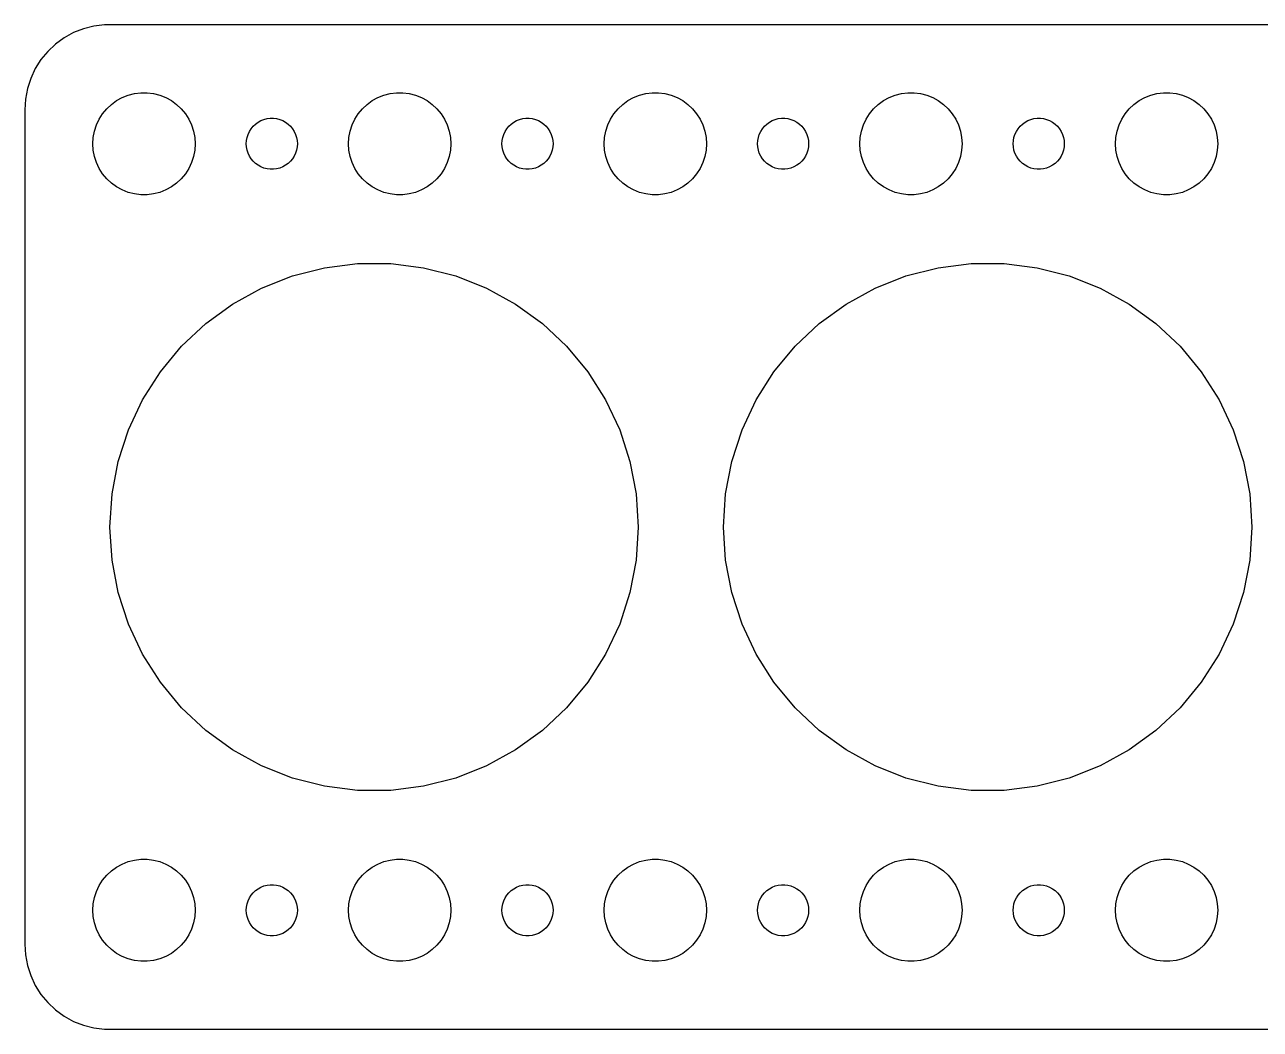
# Model space of a CAD drawing. Header units: metres. Extents: x -74 to 74, y 40 to 98.
# Drawn here: x -74.5 to -2, y 39.5 to 98.5 of the extents above; entities that cross this region are included whole.
import ezdxf

# ---------------------------------------------------------------- set-up
doc = ezdxf.new("R2010")
doc.units = ezdxf.units.M

msp = doc.modelspace()

# ---------------------------------------------------------------- linework, layer by layer
for p, q in [((-71.6289, 98.0241), (-72.1791, 97.7216)), ((-71.0451, 98.2553), (-71.6289, 98.0241)), ((-70.4369, 98.4114), (-71.0451, 98.2553)), ((-69.8139, 98.4901), (-70.4369, 98.4114)), ((69.8139, 98.4901), (-69.8139, 98.4901)), ((-72.6871, 97.3526), (-73.1448, 96.9227)), ((-72.1791, 97.7216), (-72.6871, 97.3526)), ((-73.5451, 96.4389), (-73.8815, 95.9088)), ((-73.1448, 96.9227), (-73.5451, 96.4389)), ((-73.8815, 95.9088), (-74.1489, 95.3406)), ((-74.1489, 95.3406), (-74.3429, 94.7434)), ((-74.3429, 94.7434), (-74.4606, 94.1267)), ((-68.7773, 94.2145), (-68.427, 94.3532)), ((-68.427, 94.3532), (-68.0621, 94.4469)), ((-68.0621, 94.4469), (-67.6884, 94.4941)), ((-67.6884, 94.4941), (-67.3116, 94.4941)), ((-67.3116, 94.4941), (-66.9379, 94.4469)), ((-66.9379, 94.4469), (-66.573, 94.3532)), ((-66.573, 94.3532), (-66.2227, 94.2145)), ((-53.7773, 94.2145), (-53.427, 94.3532)), ((-53.427, 94.3532), (-53.0621, 94.4469)), ((-53.0621, 94.4469), (-52.6884, 94.4941)), ((-52.6884, 94.4941), (-52.3116, 94.4941)), ((-52.3116, 94.4941), (-51.9379, 94.4469)), ((-51.9379, 94.4469), (-51.5729, 94.3532)), ((-51.5729, 94.3532), (-51.2227, 94.2145)), ((-38.7773, 94.2145), (-38.427, 94.3532)), ((-38.427, 94.3532), (-38.0621, 94.4469)), ((-38.0621, 94.4469), (-37.6884, 94.4941)), ((-37.6884, 94.4941), (-37.3116, 94.4941)), ((-37.3116, 94.4941), (-36.9379, 94.4469)), ((-36.9379, 94.4469), (-36.5729, 94.3532)), ((-36.5729, 94.3532), (-36.2227, 94.2145)), ((-23.7773, 94.2145), (-23.427, 94.3532)), ((-23.427, 94.3532), (-23.0621, 94.4469)), ((-23.0621, 94.4469), (-22.6884, 94.4941)), ((-22.6884, 94.4941), (-22.3116, 94.4941)), ((-22.3116, 94.4941), (-21.9379, 94.4469)), ((-21.9379, 94.4469), (-21.5729, 94.3532)), ((-21.5729, 94.3532), (-21.2227, 94.2145)), ((-8.77733, 94.2145), (-8.42705, 94.3532)), ((-8.42705, 94.3532), (-8.06213, 94.4469)), ((-8.06213, 94.4469), (-7.68837, 94.4941)), ((-7.68837, 94.4941), (-7.31161, 94.4941)), ((-7.31161, 94.4941), (-6.93785, 94.4469)), ((-6.93785, 94.4469), (-6.57294, 94.3532)), ((-6.57294, 94.3532), (-6.22266, 94.2145)), ((-74.4606, 94.1267), (-74.5, 93.5)), ((-69.927, 93.2634), (-69.6869, 93.5536)), ((-69.6869, 93.5536), (-69.4123, 93.8115)), ((-69.4123, 93.8115), (-69.1075, 94.033)), ((-69.1075, 94.033), (-68.7773, 94.2145)), ((-66.2227, 94.2145), (-65.8925, 94.033)), ((-65.8925, 94.033), (-65.5877, 93.8115)), ((-65.5877, 93.8115), (-65.3131, 93.5536)), ((-65.3131, 93.5536), (-65.073, 93.2634)), ((-54.927, 93.2634), (-54.6869, 93.5536)), ((-54.6869, 93.5536), (-54.4123, 93.8115)), ((-54.4123, 93.8115), (-54.1075, 94.033)), ((-54.1075, 94.033), (-53.7773, 94.2145)), ((-51.2227, 94.2145), (-50.8925, 94.033)), ((-50.8925, 94.033), (-50.5877, 93.8115)), ((-50.5877, 93.8115), (-50.3131, 93.5536)), ((-50.3131, 93.5536), (-50.0729, 93.2634)), ((-39.927, 93.2634), (-39.6869, 93.5536)), ((-39.6869, 93.5536), (-39.4123, 93.8115)), ((-39.4123, 93.8115), (-39.1075, 94.033)), ((-39.1075, 94.033), (-38.7773, 94.2145)), ((-36.2227, 94.2145), (-35.8925, 94.033)), ((-35.8925, 94.033), (-35.5877, 93.8115)), ((-35.5877, 93.8115), (-35.3131, 93.5536)), ((-35.3131, 93.5536), (-35.0729, 93.2634)), ((-24.927, 93.2634), (-24.6869, 93.5536)), ((-24.6869, 93.5536), (-24.4123, 93.8115)), ((-24.4123, 93.8115), (-24.1075, 94.033)), ((-24.1075, 94.033), (-23.7773, 94.2145)), ((-21.2227, 94.2145), (-20.8925, 94.033)), ((-20.8925, 94.033), (-20.5877, 93.8115)), ((-20.5877, 93.8115), (-20.3131, 93.5536)), ((-20.3131, 93.5536), (-20.0729, 93.2634)), ((-9.92705, 93.2634), (-9.6869, 93.5536)), ((-9.6869, 93.5536), (-9.41226, 93.8115)), ((-9.41226, 93.8115), (-9.10747, 94.033)), ((-9.10747, 94.033), (-8.77733, 94.2145)), ((-6.22266, 94.2145), (-5.89252, 94.033)), ((-5.89252, 94.033), (-5.58772, 93.8115)), ((-5.58772, 93.8115), (-5.31308, 93.5536)), ((-5.31308, 93.5536), (-5.07294, 93.2634)), ((-74.5, 93.5), (-74.5, 44.5)), ((-70.2893, 92.6044), (-70.1289, 92.9453)), ((-70.1289, 92.9453), (-69.927, 93.2634)), ((-65.073, 93.2634), (-64.8711, 92.9453)), ((-64.8711, 92.9453), (-64.7107, 92.6044)), ((-60.8037, 92.7665), (-60.6387, 92.8572)), ((-60.6387, 92.8572), (-60.4635, 92.9266)), ((-60.4635, 92.9266), (-60.2811, 92.9734)), ((-60.2811, 92.9734), (-60.0942, 92.997)), ((-60.0942, 92.997), (-59.9058, 92.997)), ((-59.9058, 92.997), (-59.7189, 92.9734)), ((-59.7189, 92.9734), (-59.5365, 92.9266)), ((-59.5365, 92.9266), (-59.3613, 92.8572)), ((-59.3613, 92.8572), (-59.1963, 92.7665)), ((-55.2893, 92.6044), (-55.1289, 92.9453)), ((-55.1289, 92.9453), (-54.927, 93.2634)), ((-50.0729, 93.2634), (-49.8711, 92.9453)), ((-49.8711, 92.9453), (-49.7107, 92.6044)), ((-45.8037, 92.7665), (-45.6387, 92.8572)), ((-45.6387, 92.8572), (-45.4635, 92.9266)), ((-45.4635, 92.9266), (-45.2811, 92.9734)), ((-45.2811, 92.9734), (-45.0942, 92.997)), ((-45.0942, 92.997), (-44.9058, 92.997)), ((-44.9058, 92.997), (-44.7189, 92.9734)), ((-44.7189, 92.9734), (-44.5365, 92.9266)), ((-44.5365, 92.9266), (-44.3613, 92.8572)), ((-44.3613, 92.8572), (-44.1963, 92.7665)), ((-40.2893, 92.6044), (-40.1289, 92.9453)), ((-40.1289, 92.9453), (-39.927, 93.2634)), ((-35.0729, 93.2634), (-34.8711, 92.9453)), ((-34.8711, 92.9453), (-34.7107, 92.6044)), ((-30.8037, 92.7665), (-30.6387, 92.8572)), ((-30.6387, 92.8572), (-30.4635, 92.9266)), ((-30.4635, 92.9266), (-30.2811, 92.9734)), ((-30.2811, 92.9734), (-30.0942, 92.997)), ((-30.0942, 92.997), (-29.9058, 92.997)), ((-29.9058, 92.997), (-29.7189, 92.9734)), ((-29.7189, 92.9734), (-29.5365, 92.9266)), ((-29.5365, 92.9266), (-29.3613, 92.8572)), ((-29.3613, 92.8572), (-29.1963, 92.7665)), ((-25.2893, 92.6044), (-25.1289, 92.9453)), ((-25.1289, 92.9453), (-24.927, 93.2634)), ((-20.0729, 93.2634), (-19.8711, 92.9453)), ((-19.8711, 92.9453), (-19.7107, 92.6044)), ((-15.8037, 92.7665), (-15.6387, 92.8572)), ((-15.6387, 92.8572), (-15.4635, 92.9266)), ((-15.4635, 92.9266), (-15.2811, 92.9734)), ((-15.2811, 92.9734), (-15.0942, 92.997)), ((-15.0942, 92.997), (-14.9058, 92.997)), ((-14.9058, 92.997), (-14.7189, 92.9734)), ((-14.7189, 92.9734), (-14.5365, 92.9266)), ((-14.5365, 92.9266), (-14.3613, 92.8572)), ((-14.3613, 92.8572), (-14.1963, 92.7665)), ((-10.2893, 92.6044), (-10.1289, 92.9453)), ((-10.1289, 92.9453), (-9.92705, 93.2634)), ((-5.07294, 93.2634), (-4.87108, 92.9453)), ((-4.87108, 92.9453), (-4.71066, 92.6044)), ((-70.4763, 91.876), (-70.4057, 92.2461)), ((-70.4057, 92.2461), (-70.2893, 92.6044)), ((-64.7107, 92.6044), (-64.5943, 92.2461)), ((-64.5943, 92.2461), (-64.5237, 91.876)), ((-61.3947, 92.0522), (-61.3145, 92.2226)), ((-61.3145, 92.2226), (-61.2135, 92.3817)), ((-61.2135, 92.3817), (-61.0934, 92.5268)), ((-61.0934, 92.5268), (-60.9561, 92.6558)), ((-60.9561, 92.6558), (-60.8037, 92.7665)), ((-59.1963, 92.7665), (-59.0439, 92.6558)), ((-59.0439, 92.6558), (-58.9065, 92.5268)), ((-58.9065, 92.5268), (-58.7865, 92.3817)), ((-58.7865, 92.3817), (-58.6855, 92.2226)), ((-58.6855, 92.2226), (-58.6053, 92.0522)), ((-55.4763, 91.876), (-55.4057, 92.2461)), ((-55.4057, 92.2461), (-55.2893, 92.6044)), ((-49.7107, 92.6044), (-49.5942, 92.2461)), ((-49.5942, 92.2461), (-49.5237, 91.876)), ((-46.3947, 92.0522), (-46.3145, 92.2226)), ((-46.3145, 92.2226), (-46.2135, 92.3817)), ((-46.2135, 92.3817), (-46.0934, 92.5268)), ((-46.0934, 92.5268), (-45.9561, 92.6558)), ((-45.9561, 92.6558), (-45.8037, 92.7665)), ((-44.1963, 92.7665), (-44.0439, 92.6558)), ((-44.0439, 92.6558), (-43.9065, 92.5268)), ((-43.9065, 92.5268), (-43.7865, 92.3817)), ((-43.7865, 92.3817), (-43.6855, 92.2226)), ((-43.6855, 92.2226), (-43.6053, 92.0522)), ((-40.4763, 91.876), (-40.4057, 92.2461)), ((-40.4057, 92.2461), (-40.2893, 92.6044)), ((-34.7107, 92.6044), (-34.5942, 92.2461)), ((-34.5942, 92.2461), (-34.5237, 91.876)), ((-31.3947, 92.0522), (-31.3145, 92.2226)), ((-31.3145, 92.2226), (-31.2135, 92.3817)), ((-31.2135, 92.3817), (-31.0934, 92.5268)), ((-31.0934, 92.5268), (-30.9561, 92.6558)), ((-30.9561, 92.6558), (-30.8037, 92.7665)), ((-29.1963, 92.7665), (-29.0439, 92.6558)), ((-29.0439, 92.6558), (-28.9065, 92.5268)), ((-28.9065, 92.5268), (-28.7865, 92.3817)), ((-28.7865, 92.3817), (-28.6855, 92.2226)), ((-28.6855, 92.2226), (-28.6053, 92.0522)), ((-25.4763, 91.876), (-25.4057, 92.2461)), ((-25.4057, 92.2461), (-25.2893, 92.6044)), ((-19.7107, 92.6044), (-19.5942, 92.2461)), ((-19.5942, 92.2461), (-19.5237, 91.876)), ((-16.3947, 92.0522), (-16.3145, 92.2226)), ((-16.3145, 92.2226), (-16.2135, 92.3817)), ((-16.2135, 92.3817), (-16.0934, 92.5268)), ((-16.0934, 92.5268), (-15.9561, 92.6558)), ((-15.9561, 92.6558), (-15.8037, 92.7665)), ((-14.1963, 92.7665), (-14.0439, 92.6558)), ((-14.0439, 92.6558), (-13.9065, 92.5268)), ((-13.9065, 92.5268), (-13.7865, 92.3817)), ((-13.7865, 92.3817), (-13.6855, 92.2226)), ((-13.6855, 92.2226), (-13.6053, 92.0522)), ((-10.4763, 91.876), (-10.4057, 92.2461)), ((-10.4057, 92.2461), (-10.2893, 92.6044)), ((-4.71066, 92.6044), (-4.59424, 92.2461)), ((-4.59424, 92.2461), (-4.52365, 91.876)), ((-70.5, 91.5), (-70.4763, 91.876)), ((-70.4763, 91.124), (-70.5, 91.5)), ((-64.5237, 91.876), (-64.5, 91.5)), ((-64.5, 91.5), (-64.5237, 91.124)), ((-61.5, 91.5), (-61.4882, 91.688)), ((-61.4882, 91.312), (-61.5, 91.5)), ((-61.4882, 91.688), (-61.4529, 91.873)), ((-61.4529, 91.873), (-61.3947, 92.0522)), ((-58.6053, 92.0522), (-58.5471, 91.873)), ((-58.5471, 91.873), (-58.5118, 91.688)), ((-58.5118, 91.688), (-58.5, 91.5)), ((-58.5, 91.5), (-58.5118, 91.312)), ((-55.5, 91.5), (-55.4763, 91.876)), ((-55.4763, 91.124), (-55.5, 91.5)), ((-49.5237, 91.876), (-49.5, 91.5)), ((-49.5, 91.5), (-49.5237, 91.124)), ((-46.5, 91.5), (-46.4882, 91.688)), ((-46.4882, 91.312), (-46.5, 91.5)), ((-46.4882, 91.688), (-46.4529, 91.873)), ((-46.4529, 91.873), (-46.3947, 92.0522)), ((-43.6053, 92.0522), (-43.5471, 91.873)), ((-43.5471, 91.873), (-43.5118, 91.688)), ((-43.5118, 91.688), (-43.5, 91.5)), ((-43.5, 91.5), (-43.5118, 91.312)), ((-40.5, 91.5), (-40.4763, 91.876)), ((-40.4763, 91.124), (-40.5, 91.5)), ((-34.5237, 91.876), (-34.5, 91.5)), ((-34.5, 91.5), (-34.5237, 91.124)), ((-31.5, 91.5), (-31.4882, 91.688)), ((-31.4882, 91.312), (-31.5, 91.5)), ((-31.4882, 91.688), (-31.4529, 91.873)), ((-31.4529, 91.873), (-31.3947, 92.0522)), ((-28.6053, 92.0522), (-28.5471, 91.873)), ((-28.5471, 91.873), (-28.5118, 91.688)), ((-28.5118, 91.688), (-28.5, 91.5)), ((-28.5, 91.5), (-28.5118, 91.312)), ((-25.5, 91.5), (-25.4763, 91.876)), ((-25.4763, 91.124), (-25.5, 91.5)), ((-19.5237, 91.876), (-19.5, 91.5)), ((-19.5, 91.5), (-19.5237, 91.124)), ((-16.5, 91.5), (-16.4882, 91.688)), ((-16.4882, 91.312), (-16.5, 91.5)), ((-16.4882, 91.688), (-16.4529, 91.873)), ((-16.4529, 91.873), (-16.3947, 92.0522)), ((-13.6053, 92.0522), (-13.5471, 91.873)), ((-13.5471, 91.873), (-13.5118, 91.688)), ((-13.5118, 91.688), (-13.5, 91.5)), ((-13.5, 91.5), (-13.5118, 91.312)), ((-10.5, 91.5), (-10.4763, 91.876)), ((-10.4763, 91.124), (-10.5, 91.5)), ((-4.52365, 91.876), (-4.5, 91.5)), ((-4.5, 91.5), (-4.52365, 91.124)), ((-70.4057, 90.7539), (-70.4763, 91.124)), ((-70.2893, 90.3956), (-70.4057, 90.7539)), ((-64.5943, 90.7539), (-64.7107, 90.3956)), ((-64.5237, 91.124), (-64.5943, 90.7539)), ((-61.4529, 91.127), (-61.4882, 91.312)), ((-61.3947, 90.9478), (-61.4529, 91.127)), ((-61.3145, 90.7774), (-61.3947, 90.9478)), ((-61.2135, 90.6183), (-61.3145, 90.7774)), ((-58.6855, 90.7774), (-58.7865, 90.6183)), ((-58.6053, 90.9478), (-58.6855, 90.7774)), ((-58.5471, 91.127), (-58.6053, 90.9478)), ((-58.5118, 91.312), (-58.5471, 91.127)), ((-55.4057, 90.7539), (-55.4763, 91.124)), ((-55.2893, 90.3956), (-55.4057, 90.7539)), ((-49.5942, 90.7539), (-49.7107, 90.3956)), ((-49.5237, 91.124), (-49.5942, 90.7539)), ((-46.4529, 91.127), (-46.4882, 91.312)), ((-46.3947, 90.9478), (-46.4529, 91.127)), ((-46.3145, 90.7774), (-46.3947, 90.9478)), ((-46.2135, 90.6183), (-46.3145, 90.7774)), ((-43.6855, 90.7774), (-43.7865, 90.6183)), ((-43.6053, 90.9478), (-43.6855, 90.7774)), ((-43.5471, 91.127), (-43.6053, 90.9478)), ((-43.5118, 91.312), (-43.5471, 91.127)), ((-40.4057, 90.7539), (-40.4763, 91.124)), ((-40.2893, 90.3956), (-40.4057, 90.7539)), ((-34.5942, 90.7539), (-34.7107, 90.3956)), ((-34.5237, 91.124), (-34.5942, 90.7539)), ((-31.4529, 91.127), (-31.4882, 91.312)), ((-31.3947, 90.9478), (-31.4529, 91.127)), ((-31.3145, 90.7774), (-31.3947, 90.9478)), ((-31.2135, 90.6183), (-31.3145, 90.7774)), ((-28.6855, 90.7774), (-28.7865, 90.6183)), ((-28.6053, 90.9478), (-28.6855, 90.7774)), ((-28.5471, 91.127), (-28.6053, 90.9478)), ((-28.5118, 91.312), (-28.5471, 91.127)), ((-25.4057, 90.7539), (-25.4763, 91.124)), ((-25.2893, 90.3956), (-25.4057, 90.7539)), ((-19.5942, 90.7539), (-19.7107, 90.3956)), ((-19.5237, 91.124), (-19.5942, 90.7539)), ((-16.4529, 91.127), (-16.4882, 91.312)), ((-16.3947, 90.9478), (-16.4529, 91.127)), ((-16.3145, 90.7774), (-16.3947, 90.9478)), ((-16.2135, 90.6183), (-16.3145, 90.7774)), ((-13.6855, 90.7774), (-13.7865, 90.6183)), ((-13.6053, 90.9478), (-13.6855, 90.7774)), ((-13.5471, 91.127), (-13.6053, 90.9478)), ((-13.5118, 91.312), (-13.5471, 91.127)), ((-10.4057, 90.7539), (-10.4763, 91.124)), ((-10.2893, 90.3956), (-10.4057, 90.7539)), ((-4.59424, 90.7539), (-4.71066, 90.3956)), ((-4.52365, 91.124), (-4.59424, 90.7539)), ((-70.1289, 90.0547), (-70.2893, 90.3956)), ((-69.927, 89.7366), (-70.1289, 90.0547)), ((-64.8711, 90.0547), (-65.073, 89.7366)), ((-64.7107, 90.3956), (-64.8711, 90.0547)), ((-61.0934, 90.4732), (-61.2135, 90.6183)), ((-60.9561, 90.3442), (-61.0934, 90.4732)), ((-60.8037, 90.2335), (-60.9561, 90.3442)), ((-60.6387, 90.1427), (-60.8037, 90.2335)), ((-60.4635, 90.0734), (-60.6387, 90.1427)), ((-60.2811, 90.0266), (-60.4635, 90.0734)), ((-60.0942, 90.003), (-60.2811, 90.0266)), ((-59.9058, 90.003), (-60.0942, 90.003)), ((-59.7189, 90.0266), (-59.9058, 90.003)), ((-59.5365, 90.0734), (-59.7189, 90.0266)), ((-59.3613, 90.1427), (-59.5365, 90.0734)), ((-59.1963, 90.2335), (-59.3613, 90.1427)), ((-59.0439, 90.3442), (-59.1963, 90.2335)), ((-58.9065, 90.4732), (-59.0439, 90.3442)), ((-58.7865, 90.6183), (-58.9065, 90.4732)), ((-55.1289, 90.0547), (-55.2893, 90.3956)), ((-54.927, 89.7366), (-55.1289, 90.0547)), ((-49.8711, 90.0547), (-50.0729, 89.7366)), ((-49.7107, 90.3956), (-49.8711, 90.0547)), ((-46.0934, 90.4732), (-46.2135, 90.6183)), ((-45.9561, 90.3442), (-46.0934, 90.4732)), ((-45.8037, 90.2335), (-45.9561, 90.3442)), ((-45.6387, 90.1427), (-45.8037, 90.2335)), ((-45.4635, 90.0734), (-45.6387, 90.1427)), ((-45.2811, 90.0266), (-45.4635, 90.0734)), ((-45.0942, 90.003), (-45.2811, 90.0266)), ((-44.9058, 90.003), (-45.0942, 90.003)), ((-44.7189, 90.0266), (-44.9058, 90.003)), ((-44.5365, 90.0734), (-44.7189, 90.0266)), ((-44.3613, 90.1427), (-44.5365, 90.0734)), ((-44.1963, 90.2335), (-44.3613, 90.1427)), ((-44.0439, 90.3442), (-44.1963, 90.2335)), ((-43.9065, 90.4732), (-44.0439, 90.3442)), ((-43.7865, 90.6183), (-43.9065, 90.4732)), ((-40.1289, 90.0547), (-40.2893, 90.3956)), ((-39.927, 89.7366), (-40.1289, 90.0547)), ((-34.8711, 90.0547), (-35.0729, 89.7366)), ((-34.7107, 90.3956), (-34.8711, 90.0547)), ((-31.0934, 90.4732), (-31.2135, 90.6183)), ((-30.9561, 90.3442), (-31.0934, 90.4732)), ((-30.8037, 90.2335), (-30.9561, 90.3442)), ((-30.6387, 90.1427), (-30.8037, 90.2335)), ((-30.4635, 90.0734), (-30.6387, 90.1427)), ((-30.2811, 90.0266), (-30.4635, 90.0734)), ((-30.0942, 90.003), (-30.2811, 90.0266)), ((-29.9058, 90.003), (-30.0942, 90.003)), ((-29.7189, 90.0266), (-29.9058, 90.003)), ((-29.5365, 90.0734), (-29.7189, 90.0266)), ((-29.3613, 90.1427), (-29.5365, 90.0734)), ((-29.1963, 90.2335), (-29.3613, 90.1427)), ((-29.0439, 90.3442), (-29.1963, 90.2335)), ((-28.9065, 90.4732), (-29.0439, 90.3442)), ((-28.7865, 90.6183), (-28.9065, 90.4732)), ((-25.1289, 90.0547), (-25.2893, 90.3956)), ((-24.927, 89.7366), (-25.1289, 90.0547)), ((-19.8711, 90.0547), (-20.0729, 89.7366)), ((-19.7107, 90.3956), (-19.8711, 90.0547)), ((-16.0934, 90.4732), (-16.2135, 90.6183)), ((-15.9561, 90.3442), (-16.0934, 90.4732)), ((-15.8037, 90.2335), (-15.9561, 90.3442)), ((-15.6387, 90.1427), (-15.8037, 90.2335)), ((-15.4635, 90.0734), (-15.6387, 90.1427)), ((-15.2811, 90.0266), (-15.4635, 90.0734)), ((-15.0942, 90.003), (-15.2811, 90.0266)), ((-14.9058, 90.003), (-15.0942, 90.003)), ((-14.7189, 90.0266), (-14.9058, 90.003)), ((-14.5365, 90.0734), (-14.7189, 90.0266)), ((-14.3613, 90.1427), (-14.5365, 90.0734)), ((-14.1963, 90.2335), (-14.3613, 90.1427)), ((-14.0439, 90.3442), (-14.1963, 90.2335)), ((-13.9065, 90.4732), (-14.0439, 90.3442)), ((-13.7865, 90.6183), (-13.9065, 90.4732)), ((-10.1289, 90.0547), (-10.2893, 90.3956)), ((-9.92705, 89.7366), (-10.1289, 90.0547)), ((-4.87108, 90.0547), (-5.07294, 89.7366)), ((-4.71066, 90.3956), (-4.87108, 90.0547)), ((-69.6869, 89.4464), (-69.927, 89.7366)), ((-69.4123, 89.1884), (-69.6869, 89.4464)), ((-69.1075, 88.967), (-69.4123, 89.1884)), ((-65.5877, 89.1884), (-65.8925, 88.967)), ((-65.3131, 89.4464), (-65.5877, 89.1884)), ((-65.073, 89.7366), (-65.3131, 89.4464)), ((-54.6869, 89.4464), (-54.927, 89.7366)), ((-54.4123, 89.1884), (-54.6869, 89.4464)), ((-54.1075, 88.967), (-54.4123, 89.1884)), ((-50.5877, 89.1884), (-50.8925, 88.967)), ((-50.3131, 89.4464), (-50.5877, 89.1884)), ((-50.0729, 89.7366), (-50.3131, 89.4464)), ((-39.6869, 89.4464), (-39.927, 89.7366)), ((-39.4123, 89.1884), (-39.6869, 89.4464)), ((-39.1075, 88.967), (-39.4123, 89.1884)), ((-35.5877, 89.1884), (-35.8925, 88.967)), ((-35.3131, 89.4464), (-35.5877, 89.1884)), ((-35.0729, 89.7366), (-35.3131, 89.4464)), ((-24.6869, 89.4464), (-24.927, 89.7366)), ((-24.4123, 89.1884), (-24.6869, 89.4464)), ((-24.1075, 88.967), (-24.4123, 89.1884)), ((-20.5877, 89.1884), (-20.8925, 88.967)), ((-20.3131, 89.4464), (-20.5877, 89.1884)), ((-20.0729, 89.7366), (-20.3131, 89.4464)), ((-9.6869, 89.4464), (-9.92705, 89.7366)), ((-9.41226, 89.1884), (-9.6869, 89.4464)), ((-9.10747, 88.967), (-9.41226, 89.1884)), ((-5.58772, 89.1884), (-5.89252, 88.967)), ((-5.31308, 89.4464), (-5.58772, 89.1884)), ((-5.07294, 89.7366), (-5.31308, 89.4464)), ((-68.7773, 88.7855), (-69.1075, 88.967)), ((-68.427, 88.6468), (-68.7773, 88.7855)), ((-68.0621, 88.5531), (-68.427, 88.6468)), ((-67.6884, 88.5059), (-68.0621, 88.5531)), ((-67.3116, 88.5059), (-67.6884, 88.5059)), ((-66.9379, 88.5531), (-67.3116, 88.5059)), ((-66.573, 88.6468), (-66.9379, 88.5531)), ((-66.2227, 88.7855), (-66.573, 88.6468)), ((-65.8925, 88.967), (-66.2227, 88.7855)), ((-53.7773, 88.7855), (-54.1075, 88.967)), ((-53.427, 88.6468), (-53.7773, 88.7855)), ((-53.0621, 88.5531), (-53.427, 88.6468)), ((-52.6884, 88.5059), (-53.0621, 88.5531)), ((-52.3116, 88.5059), (-52.6884, 88.5059)), ((-51.9379, 88.5531), (-52.3116, 88.5059)), ((-51.5729, 88.6468), (-51.9379, 88.5531)), ((-51.2227, 88.7855), (-51.5729, 88.6468)), ((-50.8925, 88.967), (-51.2227, 88.7855)), ((-38.7773, 88.7855), (-39.1075, 88.967)), ((-38.427, 88.6468), (-38.7773, 88.7855)), ((-38.0621, 88.5531), (-38.427, 88.6468)), ((-37.6884, 88.5059), (-38.0621, 88.5531)), ((-37.3116, 88.5059), (-37.6884, 88.5059)), ((-36.9379, 88.5531), (-37.3116, 88.5059)), ((-36.5729, 88.6468), (-36.9379, 88.5531)), ((-36.2227, 88.7855), (-36.5729, 88.6468)), ((-35.8925, 88.967), (-36.2227, 88.7855)), ((-23.7773, 88.7855), (-24.1075, 88.967)), ((-23.427, 88.6468), (-23.7773, 88.7855)), ((-23.0621, 88.5531), (-23.427, 88.6468)), ((-22.6884, 88.5059), (-23.0621, 88.5531)), ((-22.3116, 88.5059), (-22.6884, 88.5059)), ((-21.9379, 88.5531), (-22.3116, 88.5059)), ((-21.5729, 88.6468), (-21.9379, 88.5531)), ((-21.2227, 88.7855), (-21.5729, 88.6468)), ((-20.8925, 88.967), (-21.2227, 88.7855)), ((-8.77733, 88.7855), (-9.10747, 88.967)), ((-8.42705, 88.6468), (-8.77733, 88.7855)), ((-8.06213, 88.5531), (-8.42705, 88.6468)), ((-7.68837, 88.5059), (-8.06213, 88.5531)), ((-7.31161, 88.5059), (-7.68837, 88.5059)), ((-6.93785, 88.5531), (-7.31161, 88.5059)), ((-6.57294, 88.6468), (-6.93785, 88.5531)), ((-6.22266, 88.7855), (-6.57294, 88.6468)), ((-5.89252, 88.967), (-6.22266, 88.7855)), ((-58.7898, 83.7414), (-56.9044, 84.2254)), ((-56.9044, 84.2254), (-54.9733, 84.4694)), ((-54.9733, 84.4694), (-53.0267, 84.4694)), ((-53.0267, 84.4694), (-51.0956, 84.2254)), ((-51.0956, 84.2254), (-49.2102, 83.7414)), ((-22.7897, 83.7414), (-20.9044, 84.2254)), ((-20.9044, 84.2254), (-18.9733, 84.4694)), ((-18.9733, 84.4694), (-17.0267, 84.4694)), ((-17.0267, 84.4694), (-15.0956, 84.2254)), ((-15.0956, 84.2254), (-13.2102, 83.7414)), ((-60.5996, 83.0248), (-58.7898, 83.7414)), ((-49.2102, 83.7414), (-47.4004, 83.0248)), ((-24.5996, 83.0248), (-22.7897, 83.7414)), ((-13.2102, 83.7414), (-11.4004, 83.0248)), ((-62.3053, 82.0871), (-60.5996, 83.0248)), ((-47.4004, 83.0248), (-45.6947, 82.0871)), ((-26.3053, 82.0871), (-24.5996, 83.0248)), ((-11.4004, 83.0248), (-9.69467, 82.0871)), ((-63.8801, 80.9429), (-62.3053, 82.0871)), ((-45.6947, 82.0871), (-44.1199, 80.9429)), ((-27.8801, 80.9429), (-26.3053, 82.0871)), ((-9.69467, 82.0871), (-8.11992, 80.9429)), ((-65.299, 79.6105), (-63.8801, 80.9429)), ((-44.1199, 80.9429), (-42.701, 79.6105)), ((-29.299, 79.6105), (-27.8801, 80.9429)), ((-8.11992, 80.9429), (-6.70097, 79.6105)), ((-66.5398, 78.1107), (-65.299, 79.6105)), ((-42.701, 79.6105), (-41.4602, 78.1107)), ((-30.5397, 78.1107), (-29.299, 79.6105)), ((-6.70097, 79.6105), (-5.46024, 78.1107)), ((-67.5827, 76.4672), (-66.5398, 78.1107)), ((-41.4602, 78.1107), (-40.4172, 76.4672)), ((-31.5827, 76.4672), (-30.5397, 78.1107)), ((-5.46024, 78.1107), (-4.41724, 76.4672)), ((-68.4115, 74.7059), (-67.5827, 76.4672)), ((-40.4172, 76.4672), (-39.5885, 74.7059)), ((-32.4115, 74.7059), (-31.5827, 76.4672)), ((-4.41724, 76.4672), (-3.58846, 74.7059)), ((-69.013, 72.8547), (-68.4115, 74.7059)), ((-39.5885, 74.7059), (-38.987, 72.8547)), ((-33.013, 72.8547), (-32.4115, 74.7059)), ((-3.58846, 74.7059), (-2.98695, 72.8547)), ((-69.3778, 70.9427), (-69.013, 72.8547)), ((-38.987, 72.8547), (-38.6222, 70.9427)), ((-33.3778, 70.9427), (-33.013, 72.8547)), ((-2.98695, 72.8547), (-2.62221, 70.9427)), ((-69.5, 69), (-69.3778, 70.9427)), ((-38.6222, 70.9427), (-38.5, 69)), ((-33.5, 69), (-33.3778, 70.9427)), ((-2.62221, 70.9427), (-2.5, 69)), ((-69.3778, 67.0573), (-69.5, 69)), ((-38.5, 69), (-38.6222, 67.0573)), ((-33.3778, 67.0573), (-33.5, 69)), ((-2.5, 69), (-2.62221, 67.0573)), ((-69.013, 65.1453), (-69.3778, 67.0573)), ((-38.6222, 67.0573), (-38.987, 65.1453)), ((-33.013, 65.1453), (-33.3778, 67.0573)), ((-2.62221, 67.0573), (-2.98695, 65.1453)), ((-68.4115, 63.2941), (-69.013, 65.1453)), ((-38.987, 65.1453), (-39.5885, 63.2941)), ((-32.4115, 63.2941), (-33.013, 65.1453)), ((-2.98695, 65.1453), (-3.58846, 63.2941)), ((-67.5827, 61.5328), (-68.4115, 63.2941)), ((-39.5885, 63.2941), (-40.4172, 61.5328)), ((-31.5827, 61.5328), (-32.4115, 63.2941)), ((-3.58846, 63.2941), (-4.41724, 61.5328)), ((-66.5398, 59.8893), (-67.5827, 61.5328)), ((-40.4172, 61.5328), (-41.4602, 59.8893)), ((-30.5397, 59.8893), (-31.5827, 61.5328)), ((-4.41724, 61.5328), (-5.46024, 59.8893)), ((-65.299, 58.3895), (-66.5398, 59.8893)), ((-41.4602, 59.8893), (-42.701, 58.3895)), ((-29.299, 58.3895), (-30.5397, 59.8893)), ((-5.46024, 59.8893), (-6.70097, 58.3895)), ((-63.8801, 57.0571), (-65.299, 58.3895)), ((-42.701, 58.3895), (-44.1199, 57.0571)), ((-27.8801, 57.0571), (-29.299, 58.3895)), ((-6.70097, 58.3895), (-8.11992, 57.0571)), ((-62.3053, 55.9129), (-63.8801, 57.0571)), ((-44.1199, 57.0571), (-45.6947, 55.9129)), ((-26.3053, 55.9129), (-27.8801, 57.0571)), ((-8.11992, 57.0571), (-9.69467, 55.9129)), ((-60.5996, 54.9752), (-62.3053, 55.9129)), ((-45.6947, 55.9129), (-47.4004, 54.9752)), ((-24.5996, 54.9752), (-26.3053, 55.9129)), ((-9.69467, 55.9129), (-11.4004, 54.9752)), ((-58.7898, 54.2586), (-60.5996, 54.9752)), ((-47.4004, 54.9752), (-49.2102, 54.2586)), ((-22.7897, 54.2586), (-24.5996, 54.9752)), ((-11.4004, 54.9752), (-13.2102, 54.2586)), ((-56.9044, 53.7746), (-58.7898, 54.2586)), ((-54.9733, 53.5306), (-56.9044, 53.7746)), ((-51.0956, 53.7746), (-53.0267, 53.5306)), ((-49.2102, 54.2586), (-51.0956, 53.7746)), ((-20.9044, 53.7746), (-22.7897, 54.2586)), ((-18.9733, 53.5306), (-20.9044, 53.7746)), ((-15.0956, 53.7746), (-17.0267, 53.5306)), ((-13.2102, 54.2586), (-15.0956, 53.7746)), ((-53.0267, 53.5306), (-54.9733, 53.5306)), ((-17.0267, 53.5306), (-18.9733, 53.5306)), ((-68.7773, 49.2145), (-68.427, 49.3532)), ((-68.427, 49.3532), (-68.0621, 49.4469)), ((-68.0621, 49.4469), (-67.6884, 49.4941)), ((-67.6884, 49.4941), (-67.3116, 49.4941)), ((-67.3116, 49.4941), (-66.9379, 49.4469)), ((-66.9379, 49.4469), (-66.573, 49.3532)), ((-66.573, 49.3532), (-66.2227, 49.2145)), ((-53.7773, 49.2145), (-53.427, 49.3532)), ((-53.427, 49.3532), (-53.0621, 49.4469)), ((-53.0621, 49.4469), (-52.6884, 49.4941)), ((-52.6884, 49.4941), (-52.3116, 49.4941)), ((-52.3116, 49.4941), (-51.9379, 49.4469)), ((-51.9379, 49.4469), (-51.5729, 49.3532)), ((-51.5729, 49.3532), (-51.2227, 49.2145)), ((-38.7773, 49.2145), (-38.427, 49.3532)), ((-38.427, 49.3532), (-38.0621, 49.4469)), ((-38.0621, 49.4469), (-37.6884, 49.4941)), ((-37.6884, 49.4941), (-37.3116, 49.4941)), ((-37.3116, 49.4941), (-36.9379, 49.4469)), ((-36.9379, 49.4469), (-36.5729, 49.3532)), ((-36.5729, 49.3532), (-36.2227, 49.2145)), ((-23.7773, 49.2145), (-23.427, 49.3532)), ((-23.427, 49.3532), (-23.0621, 49.4469)), ((-23.0621, 49.4469), (-22.6884, 49.4941)), ((-22.6884, 49.4941), (-22.3116, 49.4941)), ((-22.3116, 49.4941), (-21.9379, 49.4469)), ((-21.9379, 49.4469), (-21.5729, 49.3532)), ((-21.5729, 49.3532), (-21.2227, 49.2145)), ((-8.77733, 49.2145), (-8.42705, 49.3532)), ((-8.42705, 49.3532), (-8.06213, 49.4469)), ((-8.06213, 49.4469), (-7.68837, 49.4941)), ((-7.68837, 49.4941), (-7.31161, 49.4941)), ((-7.31161, 49.4941), (-6.93785, 49.4469)), ((-6.93785, 49.4469), (-6.57294, 49.3532)), ((-6.57294, 49.3532), (-6.22266, 49.2145)), ((-69.6869, 48.5536), (-69.4123, 48.8116)), ((-69.4123, 48.8116), (-69.1075, 49.033)), ((-69.1075, 49.033), (-68.7773, 49.2145)), ((-66.2227, 49.2145), (-65.8925, 49.033)), ((-65.8925, 49.033), (-65.5877, 48.8116)), ((-65.5877, 48.8116), (-65.3131, 48.5536)), ((-54.6869, 48.5536), (-54.4123, 48.8116)), ((-54.4123, 48.8116), (-54.1075, 49.033)), ((-54.1075, 49.033), (-53.7773, 49.2145)), ((-51.2227, 49.2145), (-50.8925, 49.033)), ((-50.8925, 49.033), (-50.5877, 48.8116)), ((-50.5877, 48.8116), (-50.3131, 48.5536)), ((-39.6869, 48.5536), (-39.4123, 48.8116)), ((-39.4123, 48.8116), (-39.1075, 49.033)), ((-39.1075, 49.033), (-38.7773, 49.2145)), ((-36.2227, 49.2145), (-35.8925, 49.033)), ((-35.8925, 49.033), (-35.5877, 48.8116)), ((-35.5877, 48.8116), (-35.3131, 48.5536)), ((-24.6869, 48.5536), (-24.4123, 48.8116)), ((-24.4123, 48.8116), (-24.1075, 49.033)), ((-24.1075, 49.033), (-23.7773, 49.2145)), ((-21.2227, 49.2145), (-20.8925, 49.033)), ((-20.8925, 49.033), (-20.5877, 48.8116)), ((-20.5877, 48.8116), (-20.3131, 48.5536)), ((-9.6869, 48.5536), (-9.41226, 48.8116)), ((-9.41226, 48.8116), (-9.10747, 49.033)), ((-9.10747, 49.033), (-8.77733, 49.2145)), ((-6.22266, 49.2145), (-5.89252, 49.033)), ((-5.89252, 49.033), (-5.58772, 48.8116)), ((-5.58772, 48.8116), (-5.31308, 48.5536)), ((-70.2893, 47.6044), (-70.1289, 47.9453)), ((-70.1289, 47.9453), (-69.927, 48.2634)), ((-69.927, 48.2634), (-69.6869, 48.5536)), ((-65.3131, 48.5536), (-65.073, 48.2634)), ((-65.073, 48.2634), (-64.8711, 47.9453)), ((-64.8711, 47.9453), (-64.7107, 47.6044)), ((-60.8037, 47.7665), (-60.6387, 47.8573)), ((-60.6387, 47.8573), (-60.4635, 47.9266)), ((-60.4635, 47.9266), (-60.2811, 47.9734)), ((-60.2811, 47.9734), (-60.0942, 47.997)), ((-60.0942, 47.997), (-59.9058, 47.997)), ((-59.9058, 47.997), (-59.7189, 47.9734)), ((-59.7189, 47.9734), (-59.5365, 47.9266)), ((-59.5365, 47.9266), (-59.3613, 47.8573)), ((-59.3613, 47.8573), (-59.1963, 47.7665)), ((-55.2893, 47.6044), (-55.1289, 47.9453)), ((-55.1289, 47.9453), (-54.927, 48.2634)), ((-54.927, 48.2634), (-54.6869, 48.5536)), ((-50.3131, 48.5536), (-50.0729, 48.2634)), ((-50.0729, 48.2634), (-49.8711, 47.9453)), ((-49.8711, 47.9453), (-49.7107, 47.6044)), ((-45.8037, 47.7665), (-45.6387, 47.8573)), ((-45.6387, 47.8573), (-45.4635, 47.9266)), ((-45.4635, 47.9266), (-45.2811, 47.9734)), ((-45.2811, 47.9734), (-45.0942, 47.997)), ((-45.0942, 47.997), (-44.9058, 47.997)), ((-44.9058, 47.997), (-44.7189, 47.9734)), ((-44.7189, 47.9734), (-44.5365, 47.9266)), ((-44.5365, 47.9266), (-44.3613, 47.8573)), ((-44.3613, 47.8573), (-44.1963, 47.7665)), ((-40.2893, 47.6044), (-40.1289, 47.9453)), ((-40.1289, 47.9453), (-39.927, 48.2634)), ((-39.927, 48.2634), (-39.6869, 48.5536)), ((-35.3131, 48.5536), (-35.0729, 48.2634)), ((-35.0729, 48.2634), (-34.8711, 47.9453)), ((-34.8711, 47.9453), (-34.7107, 47.6044)), ((-30.8037, 47.7665), (-30.6387, 47.8573)), ((-30.6387, 47.8573), (-30.4635, 47.9266)), ((-30.4635, 47.9266), (-30.2811, 47.9734)), ((-30.2811, 47.9734), (-30.0942, 47.997)), ((-30.0942, 47.997), (-29.9058, 47.997)), ((-29.9058, 47.997), (-29.7189, 47.9734)), ((-29.7189, 47.9734), (-29.5365, 47.9266)), ((-29.5365, 47.9266), (-29.3613, 47.8573)), ((-29.3613, 47.8573), (-29.1963, 47.7665)), ((-25.2893, 47.6044), (-25.1289, 47.9453)), ((-25.1289, 47.9453), (-24.927, 48.2634)), ((-24.927, 48.2634), (-24.6869, 48.5536)), ((-20.3131, 48.5536), (-20.0729, 48.2634)), ((-20.0729, 48.2634), (-19.8711, 47.9453)), ((-19.8711, 47.9453), (-19.7107, 47.6044)), ((-15.8037, 47.7665), (-15.6387, 47.8573)), ((-15.6387, 47.8573), (-15.4635, 47.9266)), ((-15.4635, 47.9266), (-15.2811, 47.9734)), ((-15.2811, 47.9734), (-15.0942, 47.997)), ((-15.0942, 47.997), (-14.9058, 47.997)), ((-14.9058, 47.997), (-14.7189, 47.9734)), ((-14.7189, 47.9734), (-14.5365, 47.9266)), ((-14.5365, 47.9266), (-14.3613, 47.8573)), ((-14.3613, 47.8573), (-14.1963, 47.7665)), ((-10.2893, 47.6044), (-10.1289, 47.9453)), ((-10.1289, 47.9453), (-9.92705, 48.2634)), ((-9.92705, 48.2634), (-9.6869, 48.5536)), ((-5.31308, 48.5536), (-5.07294, 48.2634)), ((-5.07294, 48.2634), (-4.87108, 47.9453)), ((-4.87108, 47.9453), (-4.71066, 47.6044)), ((-70.4763, 46.876), (-70.4057, 47.2461)), ((-70.4057, 47.2461), (-70.2893, 47.6044)), ((-64.7107, 47.6044), (-64.5943, 47.2461)), ((-64.5943, 47.2461), (-64.5237, 46.876)), ((-61.3947, 47.0522), (-61.3145, 47.2226)), ((-61.3145, 47.2226), (-61.2135, 47.3817)), ((-61.2135, 47.3817), (-61.0934, 47.5268)), ((-61.0934, 47.5268), (-60.9561, 47.6558)), ((-60.9561, 47.6558), (-60.8037, 47.7665)), ((-59.1963, 47.7665), (-59.0439, 47.6558)), ((-59.0439, 47.6558), (-58.9065, 47.5268)), ((-58.9065, 47.5268), (-58.7865, 47.3817)), ((-58.7865, 47.3817), (-58.6855, 47.2226)), ((-58.6855, 47.2226), (-58.6053, 47.0522)), ((-55.4763, 46.876), (-55.4057, 47.2461)), ((-55.4057, 47.2461), (-55.2893, 47.6044)), ((-49.7107, 47.6044), (-49.5942, 47.2461)), ((-49.5942, 47.2461), (-49.5237, 46.876)), ((-46.3947, 47.0522), (-46.3145, 47.2226)), ((-46.3145, 47.2226), (-46.2135, 47.3817)), ((-46.2135, 47.3817), (-46.0934, 47.5268)), ((-46.0934, 47.5268), (-45.9561, 47.6558)), ((-45.9561, 47.6558), (-45.8037, 47.7665)), ((-44.1963, 47.7665), (-44.0439, 47.6558)), ((-44.0439, 47.6558), (-43.9065, 47.5268)), ((-43.9065, 47.5268), (-43.7865, 47.3817)), ((-43.7865, 47.3817), (-43.6855, 47.2226)), ((-43.6855, 47.2226), (-43.6053, 47.0522)), ((-40.4763, 46.876), (-40.4057, 47.2461)), ((-40.4057, 47.2461), (-40.2893, 47.6044)), ((-34.7107, 47.6044), (-34.5942, 47.2461)), ((-34.5942, 47.2461), (-34.5237, 46.876)), ((-31.3947, 47.0522), (-31.3145, 47.2226)), ((-31.3145, 47.2226), (-31.2135, 47.3817)), ((-31.2135, 47.3817), (-31.0934, 47.5268)), ((-31.0934, 47.5268), (-30.9561, 47.6558)), ((-30.9561, 47.6558), (-30.8037, 47.7665)), ((-29.1963, 47.7665), (-29.0439, 47.6558)), ((-29.0439, 47.6558), (-28.9065, 47.5268)), ((-28.9065, 47.5268), (-28.7865, 47.3817)), ((-28.7865, 47.3817), (-28.6855, 47.2226)), ((-28.6855, 47.2226), (-28.6053, 47.0522)), ((-25.4763, 46.876), (-25.4057, 47.2461)), ((-25.4057, 47.2461), (-25.2893, 47.6044)), ((-19.7107, 47.6044), (-19.5942, 47.2461)), ((-19.5942, 47.2461), (-19.5237, 46.876)), ((-16.3947, 47.0522), (-16.3145, 47.2226)), ((-16.3145, 47.2226), (-16.2135, 47.3817)), ((-16.2135, 47.3817), (-16.0934, 47.5268)), ((-16.0934, 47.5268), (-15.9561, 47.6558)), ((-15.9561, 47.6558), (-15.8037, 47.7665)), ((-14.1963, 47.7665), (-14.0439, 47.6558)), ((-14.0439, 47.6558), (-13.9065, 47.5268)), ((-13.9065, 47.5268), (-13.7865, 47.3817)), ((-13.7865, 47.3817), (-13.6855, 47.2226)), ((-13.6855, 47.2226), (-13.6053, 47.0522)), ((-10.4763, 46.876), (-10.4057, 47.2461)), ((-10.4057, 47.2461), (-10.2893, 47.6044)), ((-4.71066, 47.6044), (-4.59424, 47.2461)), ((-4.59424, 47.2461), (-4.52365, 46.876)), ((-70.5, 46.5), (-70.4763, 46.876)), ((-70.4763, 46.124), (-70.5, 46.5)), ((-64.5237, 46.876), (-64.5, 46.5)), ((-64.5, 46.5), (-64.5237, 46.124)), ((-61.5, 46.5), (-61.4882, 46.688)), ((-61.4882, 46.312), (-61.5, 46.5)), ((-61.4882, 46.688), (-61.4529, 46.873)), ((-61.4529, 46.873), (-61.3947, 47.0522)), ((-58.6053, 47.0522), (-58.5471, 46.873)), ((-58.5471, 46.873), (-58.5118, 46.688)), ((-58.5118, 46.688), (-58.5, 46.5)), ((-58.5, 46.5), (-58.5118, 46.312)), ((-55.5, 46.5), (-55.4763, 46.876)), ((-55.4763, 46.124), (-55.5, 46.5)), ((-49.5237, 46.876), (-49.5, 46.5)), ((-49.5, 46.5), (-49.5237, 46.124)), ((-46.5, 46.5), (-46.4882, 46.688)), ((-46.4882, 46.312), (-46.5, 46.5)), ((-46.4882, 46.688), (-46.4529, 46.873)), ((-46.4529, 46.873), (-46.3947, 47.0522)), ((-43.6053, 47.0522), (-43.5471, 46.873)), ((-43.5471, 46.873), (-43.5118, 46.688)), ((-43.5118, 46.688), (-43.5, 46.5)), ((-43.5, 46.5), (-43.5118, 46.312)), ((-40.5, 46.5), (-40.4763, 46.876)), ((-40.4763, 46.124), (-40.5, 46.5)), ((-34.5237, 46.876), (-34.5, 46.5)), ((-34.5, 46.5), (-34.5237, 46.124)), ((-31.5, 46.5), (-31.4882, 46.688)), ((-31.4882, 46.312), (-31.5, 46.5)), ((-31.4882, 46.688), (-31.4529, 46.873)), ((-31.4529, 46.873), (-31.3947, 47.0522)), ((-28.6053, 47.0522), (-28.5471, 46.873)), ((-28.5471, 46.873), (-28.5118, 46.688)), ((-28.5118, 46.688), (-28.5, 46.5)), ((-28.5, 46.5), (-28.5118, 46.312)), ((-25.5, 46.5), (-25.4763, 46.876)), ((-25.4763, 46.124), (-25.5, 46.5)), ((-19.5237, 46.876), (-19.5, 46.5)), ((-19.5, 46.5), (-19.5237, 46.124)), ((-16.5, 46.5), (-16.4882, 46.688)), ((-16.4882, 46.312), (-16.5, 46.5)), ((-16.4882, 46.688), (-16.4529, 46.873)), ((-16.4529, 46.873), (-16.3947, 47.0522)), ((-13.6053, 47.0522), (-13.5471, 46.873)), ((-13.5471, 46.873), (-13.5118, 46.688)), ((-13.5118, 46.688), (-13.5, 46.5)), ((-13.5, 46.5), (-13.5118, 46.312)), ((-10.5, 46.5), (-10.4763, 46.876)), ((-10.4763, 46.124), (-10.5, 46.5)), ((-4.52365, 46.876), (-4.5, 46.5)), ((-4.5, 46.5), (-4.52365, 46.124)), ((-70.4057, 45.7539), (-70.4763, 46.124)), ((-70.2893, 45.3956), (-70.4057, 45.7539)), ((-64.5943, 45.7539), (-64.7107, 45.3956)), ((-64.5237, 46.124), (-64.5943, 45.7539)), ((-61.4529, 46.127), (-61.4882, 46.312)), ((-61.3947, 45.9478), (-61.4529, 46.127)), ((-61.3145, 45.7774), (-61.3947, 45.9478)), ((-61.2135, 45.6183), (-61.3145, 45.7774)), ((-58.6855, 45.7774), (-58.7865, 45.6183)), ((-58.6053, 45.9478), (-58.6855, 45.7774)), ((-58.5471, 46.127), (-58.6053, 45.9478)), ((-58.5118, 46.312), (-58.5471, 46.127)), ((-55.4057, 45.7539), (-55.4763, 46.124)), ((-55.2893, 45.3956), (-55.4057, 45.7539)), ((-49.5942, 45.7539), (-49.7107, 45.3956)), ((-49.5237, 46.124), (-49.5942, 45.7539)), ((-46.4529, 46.127), (-46.4882, 46.312)), ((-46.3947, 45.9478), (-46.4529, 46.127)), ((-46.3145, 45.7774), (-46.3947, 45.9478)), ((-46.2135, 45.6183), (-46.3145, 45.7774)), ((-43.6855, 45.7774), (-43.7865, 45.6183)), ((-43.6053, 45.9478), (-43.6855, 45.7774)), ((-43.5471, 46.127), (-43.6053, 45.9478)), ((-43.5118, 46.312), (-43.5471, 46.127)), ((-40.4057, 45.7539), (-40.4763, 46.124)), ((-40.2893, 45.3956), (-40.4057, 45.7539)), ((-34.5942, 45.7539), (-34.7107, 45.3956)), ((-34.5237, 46.124), (-34.5942, 45.7539)), ((-31.4529, 46.127), (-31.4882, 46.312)), ((-31.3947, 45.9478), (-31.4529, 46.127)), ((-31.3145, 45.7774), (-31.3947, 45.9478)), ((-31.2135, 45.6183), (-31.3145, 45.7774)), ((-28.6855, 45.7774), (-28.7865, 45.6183)), ((-28.6053, 45.9478), (-28.6855, 45.7774)), ((-28.5471, 46.127), (-28.6053, 45.9478)), ((-28.5118, 46.312), (-28.5471, 46.127)), ((-25.4057, 45.7539), (-25.4763, 46.124)), ((-25.2893, 45.3956), (-25.4057, 45.7539)), ((-19.5942, 45.7539), (-19.7107, 45.3956)), ((-19.5237, 46.124), (-19.5942, 45.7539)), ((-16.4529, 46.127), (-16.4882, 46.312)), ((-16.3947, 45.9478), (-16.4529, 46.127)), ((-16.3145, 45.7774), (-16.3947, 45.9478)), ((-16.2135, 45.6183), (-16.3145, 45.7774)), ((-13.6855, 45.7774), (-13.7865, 45.6183)), ((-13.6053, 45.9478), (-13.6855, 45.7774)), ((-13.5471, 46.127), (-13.6053, 45.9478)), ((-13.5118, 46.312), (-13.5471, 46.127)), ((-10.4057, 45.7539), (-10.4763, 46.124)), ((-10.2893, 45.3956), (-10.4057, 45.7539)), ((-4.59424, 45.7539), (-4.71066, 45.3956)), ((-4.52365, 46.124), (-4.59424, 45.7539)), ((-70.1289, 45.0547), (-70.2893, 45.3956)), ((-69.927, 44.7366), (-70.1289, 45.0547)), ((-64.8711, 45.0547), (-65.073, 44.7366)), ((-64.7107, 45.3956), (-64.8711, 45.0547)), ((-61.0934, 45.4732), (-61.2135, 45.6183)), ((-60.9561, 45.3442), (-61.0934, 45.4732)), ((-60.8037, 45.2335), (-60.9561, 45.3442)), ((-60.6387, 45.1428), (-60.8037, 45.2335)), ((-60.4635, 45.0734), (-60.6387, 45.1428)), ((-60.2811, 45.0266), (-60.4635, 45.0734)), ((-60.0942, 45.003), (-60.2811, 45.0266)), ((-59.9058, 45.003), (-60.0942, 45.003)), ((-59.7189, 45.0266), (-59.9058, 45.003)), ((-59.5365, 45.0734), (-59.7189, 45.0266)), ((-59.3613, 45.1428), (-59.5365, 45.0734)), ((-59.1963, 45.2335), (-59.3613, 45.1428)), ((-59.0439, 45.3442), (-59.1963, 45.2335)), ((-58.9065, 45.4732), (-59.0439, 45.3442)), ((-58.7865, 45.6183), (-58.9065, 45.4732)), ((-55.1289, 45.0547), (-55.2893, 45.3956)), ((-54.927, 44.7366), (-55.1289, 45.0547)), ((-49.8711, 45.0547), (-50.0729, 44.7366)), ((-49.7107, 45.3956), (-49.8711, 45.0547)), ((-46.0934, 45.4732), (-46.2135, 45.6183)), ((-45.9561, 45.3442), (-46.0934, 45.4732)), ((-45.8037, 45.2335), (-45.9561, 45.3442)), ((-45.6387, 45.1428), (-45.8037, 45.2335)), ((-45.4635, 45.0734), (-45.6387, 45.1428)), ((-45.2811, 45.0266), (-45.4635, 45.0734)), ((-45.0942, 45.003), (-45.2811, 45.0266)), ((-44.9058, 45.003), (-45.0942, 45.003)), ((-44.7189, 45.0266), (-44.9058, 45.003)), ((-44.5365, 45.0734), (-44.7189, 45.0266)), ((-44.3613, 45.1428), (-44.5365, 45.0734)), ((-44.1963, 45.2335), (-44.3613, 45.1428)), ((-44.0439, 45.3442), (-44.1963, 45.2335)), ((-43.9065, 45.4732), (-44.0439, 45.3442)), ((-43.7865, 45.6183), (-43.9065, 45.4732)), ((-40.1289, 45.0547), (-40.2893, 45.3956)), ((-39.927, 44.7366), (-40.1289, 45.0547)), ((-34.8711, 45.0547), (-35.0729, 44.7366)), ((-34.7107, 45.3956), (-34.8711, 45.0547)), ((-31.0934, 45.4732), (-31.2135, 45.6183)), ((-30.9561, 45.3442), (-31.0934, 45.4732)), ((-30.8037, 45.2335), (-30.9561, 45.3442)), ((-30.6387, 45.1428), (-30.8037, 45.2335)), ((-30.4635, 45.0734), (-30.6387, 45.1428)), ((-30.2811, 45.0266), (-30.4635, 45.0734)), ((-30.0942, 45.003), (-30.2811, 45.0266)), ((-29.9058, 45.003), (-30.0942, 45.003)), ((-29.7189, 45.0266), (-29.9058, 45.003)), ((-29.5365, 45.0734), (-29.7189, 45.0266)), ((-29.3613, 45.1428), (-29.5365, 45.0734)), ((-29.1963, 45.2335), (-29.3613, 45.1428)), ((-29.0439, 45.3442), (-29.1963, 45.2335)), ((-28.9065, 45.4732), (-29.0439, 45.3442)), ((-28.7865, 45.6183), (-28.9065, 45.4732)), ((-25.1289, 45.0547), (-25.2893, 45.3956)), ((-24.927, 44.7366), (-25.1289, 45.0547)), ((-19.8711, 45.0547), (-20.0729, 44.7366)), ((-19.7107, 45.3956), (-19.8711, 45.0547)), ((-16.0934, 45.4732), (-16.2135, 45.6183)), ((-15.9561, 45.3442), (-16.0934, 45.4732)), ((-15.8037, 45.2335), (-15.9561, 45.3442)), ((-15.6387, 45.1428), (-15.8037, 45.2335)), ((-15.4635, 45.0734), (-15.6387, 45.1428)), ((-15.2811, 45.0266), (-15.4635, 45.0734)), ((-15.0942, 45.003), (-15.2811, 45.0266)), ((-14.9058, 45.003), (-15.0942, 45.003)), ((-14.7189, 45.0266), (-14.9058, 45.003)), ((-14.5365, 45.0734), (-14.7189, 45.0266)), ((-14.3613, 45.1428), (-14.5365, 45.0734)), ((-14.1963, 45.2335), (-14.3613, 45.1428)), ((-14.0439, 45.3442), (-14.1963, 45.2335)), ((-13.9065, 45.4732), (-14.0439, 45.3442)), ((-13.7865, 45.6183), (-13.9065, 45.4732)), ((-10.1289, 45.0547), (-10.2893, 45.3956)), ((-9.92705, 44.7366), (-10.1289, 45.0547)), ((-4.87108, 45.0547), (-5.07294, 44.7366)), ((-4.71066, 45.3956), (-4.87108, 45.0547)), ((-74.5, 44.5), (-74.4606, 43.8733)), ((-69.6869, 44.4464), (-69.927, 44.7366)), ((-69.4123, 44.1885), (-69.6869, 44.4464)), ((-65.3131, 44.4464), (-65.5877, 44.1885)), ((-65.073, 44.7366), (-65.3131, 44.4464)), ((-54.6869, 44.4464), (-54.927, 44.7366)), ((-54.4123, 44.1885), (-54.6869, 44.4464)), ((-50.3131, 44.4464), (-50.5877, 44.1885)), ((-50.0729, 44.7366), (-50.3131, 44.4464)), ((-39.6869, 44.4464), (-39.927, 44.7366)), ((-39.4123, 44.1885), (-39.6869, 44.4464)), ((-35.3131, 44.4464), (-35.5877, 44.1885)), ((-35.0729, 44.7366), (-35.3131, 44.4464)), ((-24.6869, 44.4464), (-24.927, 44.7366)), ((-24.4123, 44.1885), (-24.6869, 44.4464)), ((-20.3131, 44.4464), (-20.5877, 44.1885)), ((-20.0729, 44.7366), (-20.3131, 44.4464)), ((-9.6869, 44.4464), (-9.92705, 44.7366)), ((-9.41226, 44.1885), (-9.6869, 44.4464)), ((-5.31308, 44.4464), (-5.58772, 44.1885)), ((-5.07294, 44.7366), (-5.31308, 44.4464)), ((-74.4606, 43.8733), (-74.3429, 43.2566)), ((-69.1075, 43.967), (-69.4123, 44.1885)), ((-68.7773, 43.7855), (-69.1075, 43.967)), ((-68.427, 43.6468), (-68.7773, 43.7855)), ((-68.0621, 43.5531), (-68.427, 43.6468)), ((-67.6884, 43.5059), (-68.0621, 43.5531)), ((-67.3116, 43.5059), (-67.6884, 43.5059)), ((-66.9379, 43.5531), (-67.3116, 43.5059)), ((-66.573, 43.6468), (-66.9379, 43.5531)), ((-66.2227, 43.7855), (-66.573, 43.6468)), ((-65.8925, 43.967), (-66.2227, 43.7855)), ((-65.5877, 44.1885), (-65.8925, 43.967)), ((-54.1075, 43.967), (-54.4123, 44.1885)), ((-53.7773, 43.7855), (-54.1075, 43.967)), ((-53.427, 43.6468), (-53.7773, 43.7855)), ((-53.0621, 43.5531), (-53.427, 43.6468)), ((-52.6884, 43.5059), (-53.0621, 43.5531)), ((-52.3116, 43.5059), (-52.6884, 43.5059)), ((-51.9379, 43.5531), (-52.3116, 43.5059)), ((-51.5729, 43.6468), (-51.9379, 43.5531)), ((-51.2227, 43.7855), (-51.5729, 43.6468)), ((-50.8925, 43.967), (-51.2227, 43.7855)), ((-50.5877, 44.1885), (-50.8925, 43.967)), ((-39.1075, 43.967), (-39.4123, 44.1885)), ((-38.7773, 43.7855), (-39.1075, 43.967)), ((-38.427, 43.6468), (-38.7773, 43.7855)), ((-38.0621, 43.5531), (-38.427, 43.6468)), ((-37.6884, 43.5059), (-38.0621, 43.5531)), ((-37.3116, 43.5059), (-37.6884, 43.5059)), ((-36.9379, 43.5531), (-37.3116, 43.5059)), ((-36.5729, 43.6468), (-36.9379, 43.5531)), ((-36.2227, 43.7855), (-36.5729, 43.6468)), ((-35.8925, 43.967), (-36.2227, 43.7855)), ((-35.5877, 44.1885), (-35.8925, 43.967)), ((-24.1075, 43.967), (-24.4123, 44.1885)), ((-23.7773, 43.7855), (-24.1075, 43.967)), ((-23.427, 43.6468), (-23.7773, 43.7855)), ((-23.0621, 43.5531), (-23.427, 43.6468)), ((-22.6884, 43.5059), (-23.0621, 43.5531)), ((-22.3116, 43.5059), (-22.6884, 43.5059)), ((-21.9379, 43.5531), (-22.3116, 43.5059)), ((-21.5729, 43.6468), (-21.9379, 43.5531)), ((-21.2227, 43.7855), (-21.5729, 43.6468)), ((-20.8925, 43.967), (-21.2227, 43.7855)), ((-20.5877, 44.1885), (-20.8925, 43.967)), ((-9.10747, 43.967), (-9.41226, 44.1885)), ((-8.77733, 43.7855), (-9.10747, 43.967)), ((-8.42705, 43.6468), (-8.77733, 43.7855)), ((-8.06213, 43.5531), (-8.42705, 43.6468)), ((-7.68837, 43.5059), (-8.06213, 43.5531)), ((-7.31161, 43.5059), (-7.68837, 43.5059)), ((-6.93785, 43.5531), (-7.31161, 43.5059)), ((-6.57294, 43.6468), (-6.93785, 43.5531)), ((-6.22266, 43.7855), (-6.57294, 43.6468)), ((-5.89252, 43.967), (-6.22266, 43.7855)), ((-5.58772, 44.1885), (-5.89252, 43.967)), ((-74.3429, 43.2566), (-74.1489, 42.6594)), ((-74.1489, 42.6594), (-73.8815, 42.0912)), ((-73.8815, 42.0912), (-73.5451, 41.5611)), ((-73.5451, 41.5611), (-73.1448, 41.0773)), ((-73.1448, 41.0773), (-72.6871, 40.6474)), ((-72.6871, 40.6474), (-72.1791, 40.2784)), ((-72.1791, 40.2784), (-71.6289, 39.9759)), ((-71.6289, 39.9759), (-71.0451, 39.7447)), ((-71.0451, 39.7447), (-70.4369, 39.5886)), ((-70.4369, 39.5886), (-69.8139, 39.5099)), ((-69.8139, 39.5099), (69.8139, 39.5099))]:
    msp.add_line(p, q)

doc.saveas('drawing.dxf')
